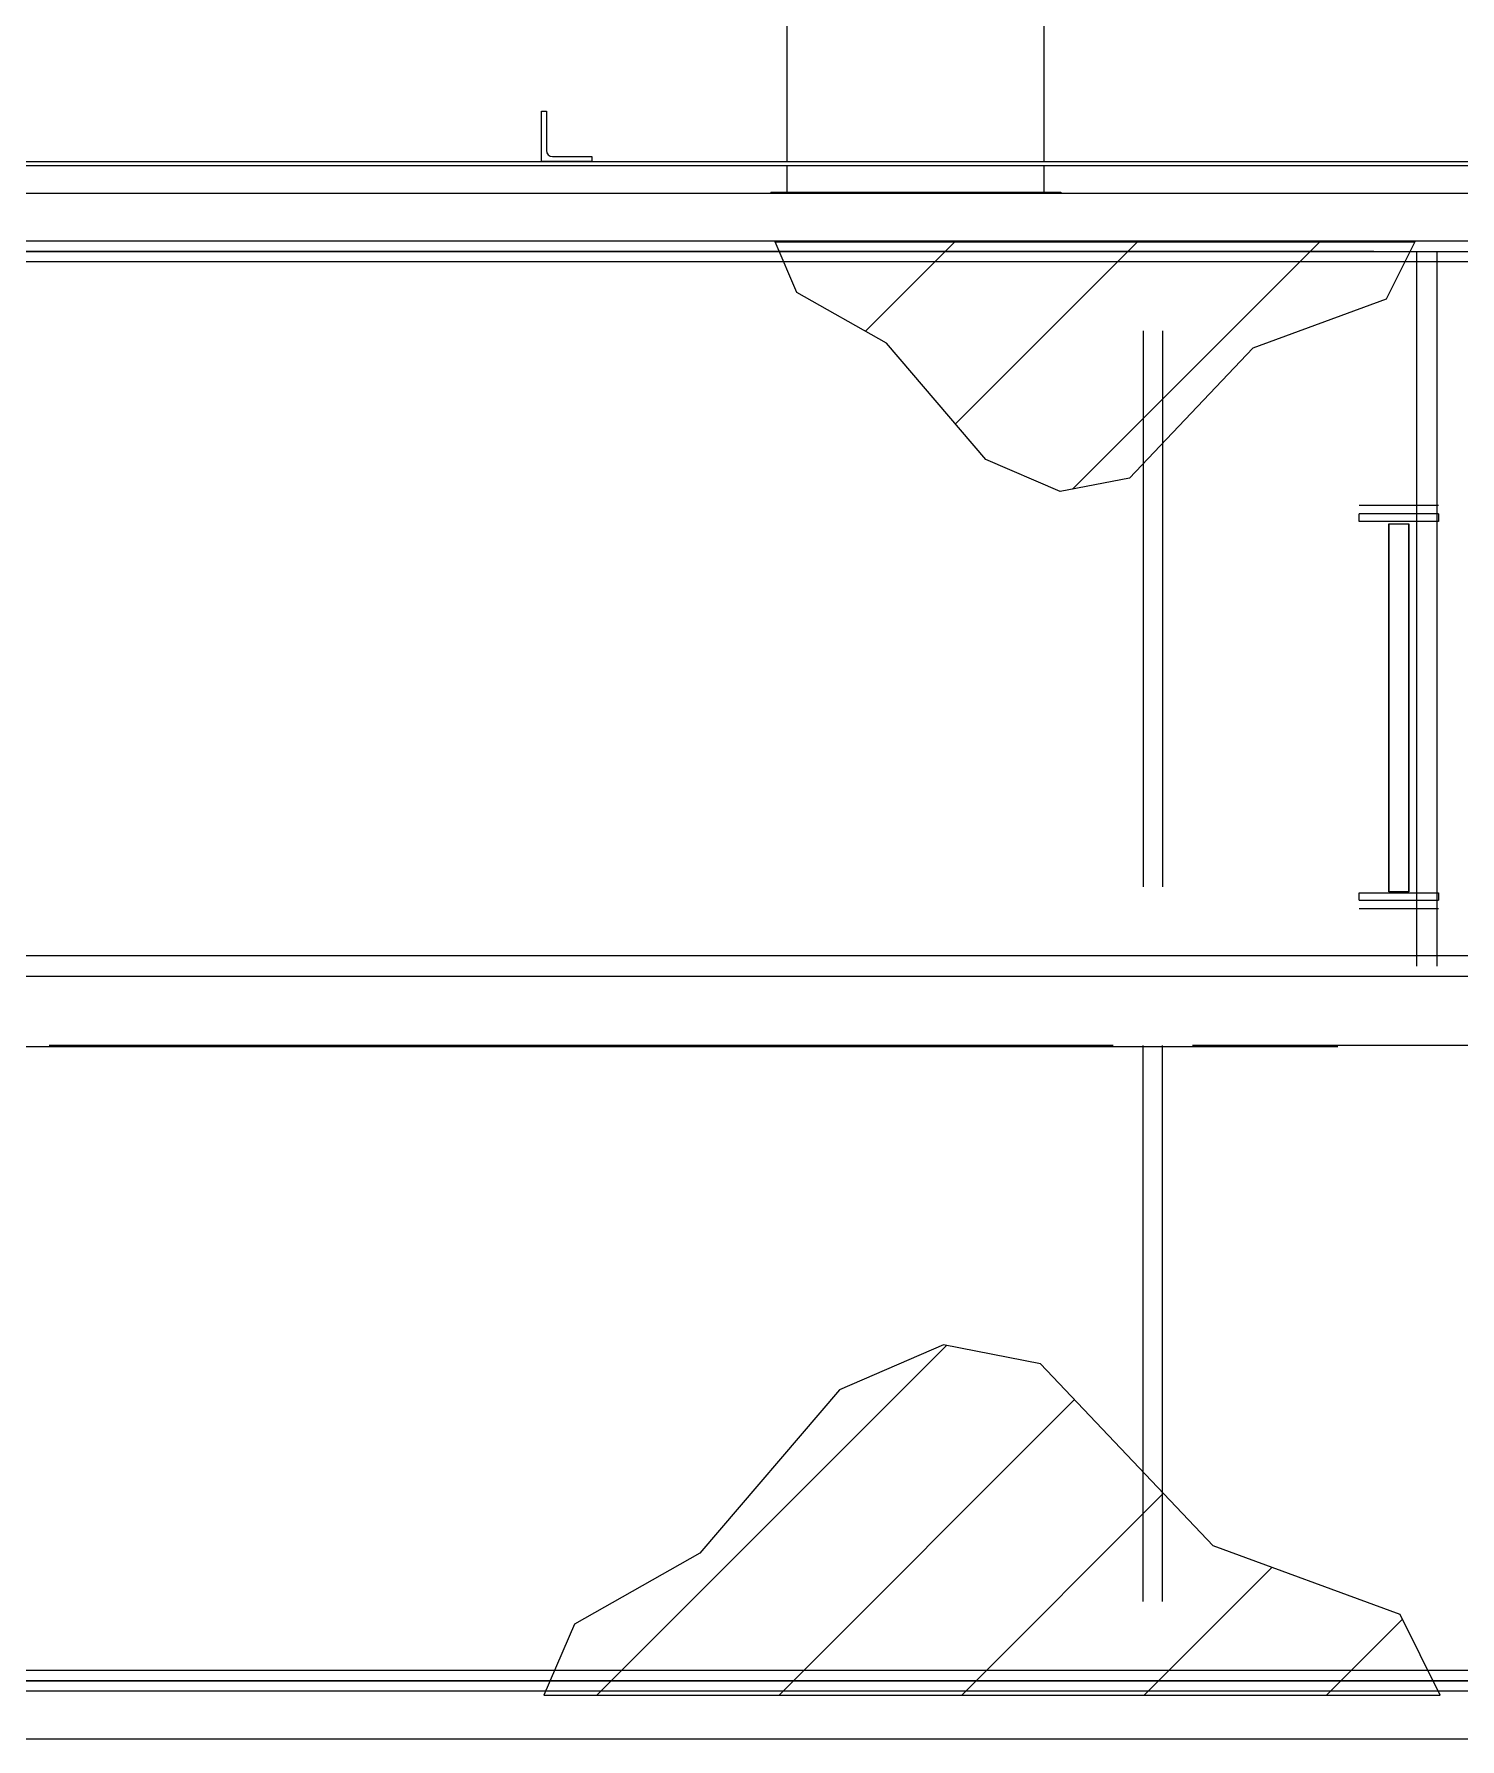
# Model space of a CAD drawing. Header units: metres. Extents: x 0 to 63075, y 0 to 44550.
# Drawn here: x 12181 to 13976, y 23680 to 25826 of the extents above; entities that cross this region are included whole.
import ezdxf

# ---------------------------------------------------------------- set-up
doc = ezdxf.new("R2010")
doc.units = ezdxf.units.M
doc.header["$LTSCALE"] = 75
doc.linetypes.add('CENTER2', pattern=[28.575, 19.05, -3.175, 3.175, -3.175])
doc.linetypes.add('CENTERX2', pattern=[101.6, 63.5, -12.7, 12.7, -12.7])
for name, color, linetype in [('SC1', 7, 'CENTER2'), ('SDM', 7, 'Continuous'), ('SL1', 8, 'Continuous')]:
    doc.layers.add(name, color=color, linetype=linetype)
pattern_1 = [(45, (-57383.31, -19190.13), (-114.90485, 114.90485), [])]

# ---------------------------------------------------------------- blocks, each defined once
blk = doc.blocks.new('A$C29c634ac')
at = {"layer": 'SL1'}
h = blk.add_hatch(dxfattribs=at)
h.set_pattern_fill('_USER', color=256, scale=162.5, angle=45, style=0, pattern_type=0)
h.set_pattern_definition(pattern_1)
h.paths.add_polyline_path([(4854.3, 2896.6), (5660.1, 2896.6), (5623.9, 2824.3), (5456, 2762.7), (5300.8, 2599), (5213.6, 2582), (5120, 2622.3), (4994.6, 2769), (4881.9, 2832.8)])
h = blk.add_hatch(dxfattribs=at)
h.set_pattern_fill('_USER', color=256, scale=162.5, angle=45, style=0, pattern_type=0)
h.set_pattern_definition(pattern_1)
h.paths.add_polyline_path([(4563, 1066.7), (5692.2, 1066.7), (5641.6, 1168), (5406.2, 1254.4), (5188.7, 1483.9), (5066.5, 1507.7), (4935.5, 1451.1), (4759.7, 1245.5), (4601.8, 1156.1)])
for p, q in [((4869.6, 2997.5), (4869.6, 4282.4)), ((5193.4, 2997.5), (5193.4, 4282.4)), ((4560, 3061), (4566.4, 3061)), ((4560, 2997.5), (4560, 3061)), ((4566.4, 3061), (4566.4, 3011.5)), ((1215.1, 2992.7), (8004.9, 2992.7)), ((1216.1, 2997.5), (8003.9, 2997.5)), ((4623.5, 2997.5), (4560, 2997.5)), ((4574, 3003.8), (4623.5, 3003.8)), ((4623.5, 3003.8), (4623.5, 2997.5)), ((4869.6, 2959.2), (4869.6, 2992.7)), ((5193.4, 2959.2), (5193.4, 2992.7)), ((5770, 2957.5), (1158, 2957.5)), ((4849, 2959.2), (5031.5, 2959.2)), ((4849, 2959.2), (4849, 2957.5)), ((5031.5, 2959.2), (5214.1, 2959.2)), ((5214.1, 2959.2), (5214.1, 2957.5)), ((0, 2884.5), (12183.1, 2884.5)), ((8210, 2897.5), (1148, 2897.5)), ((8210, 2897.5), (1148, 2897.5)), ((5608.5, 2884.5), (1148, 2884.5)), ((5662.1, 2884.5), (5662.1, 1984.5)), ((5662.1, 2884.5), (5662.1, 1984.5)), ((5687.9, 2884.5), (5687.9, 1984.5)), ((5687.9, 2884.5), (5687.9, 1984.5)), ((8210, 2871.4), (1148, 2871.4)), ((8210, 2871.4), (1148, 2871.4)), ((5317.9, 2784.5), (5317.9, 2084.5)), ((5317.9, 2784.5), (5317.9, 2084.5)), ((5342.2, 2784.5), (5342.2, 2084.5)), ((5342.2, 2784.5), (5342.2, 2084.5)), ((5690, 2564.4), (5590, 2564.4)), ((5690, 2553.9), (5590, 2553.9)), ((5590, 2544.4), (5590, 2553.9)), ((5690, 2544.4), (5590, 2544.4)), ((5627.3, 2541.4), (5627.6, 2541.4)), ((5627.3, 2077.9), (5627.3, 2541.4)), ((5627.6, 2077.9), (5627.6, 2541.4)), ((5627.6, 2541.4), (5652.5, 2541.4)), ((5652.5, 2541.4), (5652.5, 2077.9)), ((5652.5, 2541.4), (5652.7, 2541.4)), ((5652.7, 2077.9), (5652.7, 2541.4)), ((5690, 2553.9), (5690, 2544.4)), ((5590, 2076.9), (5690, 2076.9)), ((5590, 2067.4), (5590, 2076.9)), ((5590, 2067.4), (5690, 2067.4)), ((5627.6, 2077.9), (5627.3, 2077.9)), ((5652.5, 2077.9), (5627.6, 2077.9)), ((5652.7, 2077.9), (5652.5, 2077.9)), ((5690, 2076.9), (5690, 2067.4)), ((5590, 2056.9), (5690, 2056.9)), ((8110, 1997.5), (1110, 1997.5)), ((8110, 1997.5), (1110, 1997.5)), ((8110, 1971.4), (1110, 1971.4)), ((8110, 1971.4), (1110, 1971.4)), ((5280, 1884.5), (3940, 1884.5)), ((5317.9, 1184.5), (5317.9, 1884.5)), ((5317.9, 1184.5), (5317.9, 1884.5)), ((5342.2, 1184.5), (5342.2, 1884.5)), ((5342.2, 1184.5), (5342.2, 1884.5)), ((6720, 1884.5), (5380, 1884.5)), ((8210, 1097.5), (1010, 1097.5)), ((8210, 1097.5), (1010, 1097.5)), ((0, 1084.5), (12183.1, 1084.5)), ((12183.1, 1084.5), (0, 1084.5)), ((8210, 1071.4), (1010, 1071.4)), ((8210, 1071.4), (1010, 1071.4)), ((1158, 1011.5), (5789.5, 1011.5))]:
    blk.add_line(p, q, dxfattribs=at)
for points in [[(4854.3, 2896.6), (5660.1, 2896.6), (5623.9, 2824.3), (5456, 2762.7), (5300.8, 2599), (5213.6, 2582), (5120, 2622.3), (4994.6, 2769), (4881.9, 2832.8)], [(4563, 1066.7), (5692.2, 1066.7), (5641.6, 1168), (5406.2, 1254.4), (5188.7, 1483.9), (5066.5, 1507.7), (4935.5, 1451.1), (4759.7, 1245.5), (4601.8, 1156.1)]]:
    blk.add_lwpolyline(points, close=True, dxfattribs=at)
blk.add_arc((4574, 3011.5), 7.65, 180, 270, dxfattribs=at)

msp = doc.modelspace()

# ---------------------------------------------------------------- linework, layer by layer
at = {"layer": 'SC1', "color": 7, "linetype": 'CENTERX2', "lineweight": 9}
for p, q in [((21442.6, 25552.9), (5680.4, 25552.9)), ((21442.6, 24551.4), (5680.4, 24551.4)), ((21442.6, 23752.8), (5680.4, 23752.9))]:
    msp.add_line(p, q, dxfattribs=at)

# ---------------------------------------------------------------- block references
at = {"layer": 'SDM'}
msp.add_blockref('A$C29c634ac', (8259.5, 22668.4), dxfattribs=at)

doc.saveas('drawing.dxf')
